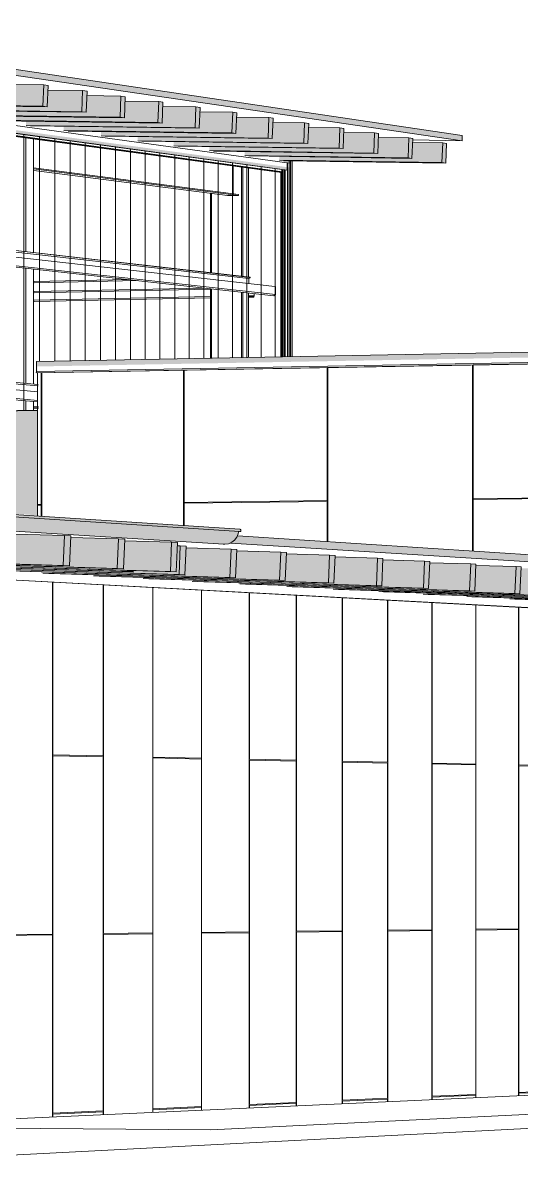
# Model space of a CAD drawing. Header units: inches. Extents: x -2804 to 58974, y -36095 to 66.
# Drawn here: x 58960.1292 to 58960.1677, y 65.9774 to 66.0655 of the extents above; entities that cross this region are included whole.
import ezdxf

# ---------------------------------------------------------------- set-up
doc = ezdxf.new("R2010")
doc.units = ezdxf.units.IN
doc.header["$MEASUREMENT"] = 0
for name, color, linetype, lineweight in [('A-CLNG', 13, 'Continuous', 13), ('A-GLAZ-CURT', 52, 'Continuous', 9), ('A-GLAZ-CWMG', 51, 'Continuous', 9), ('A-ROOF', 132, 'Continuous', 13), ('A-ROOF-OTLN', 132, 'Continuous', 9), ('A-WALL', 113, 'Continuous', 13), ('A-WALL-PATT', 111, 'Continuous', 13), ('Conc', 7, 'Continuous', 9), ('L-SITE-WALL', 31, 'Continuous', 13), ('M-EQPM', 50, 'Continuous', 9), ('S-BEAM', 12, 'Continuous', 9), ('S-COLS', 52, 'Continuous', 9)]:
    doc.layers.add(name, color=color, linetype=linetype, lineweight=lineweight)

# ---------------------------------------------------------------- blocks, each defined once
blk = doc.blocks.new('FP_67-Looking North East Copy 1')
at = {"layer": 'A-WALL-PATT', "lineweight": 9}
for p, q in [((31214.195522, 66.009285), (31214.195522, 66.022992)), ((31214.195543, 65.995063), (31214.195543, 66.022991)), ((31214.199651, 65.99511), (31214.199651, 66.022771)), ((31214.199672, 66.009195), (31214.199672, 66.022769)), ((31214.203702, 66.009108), (31214.203702, 66.022554)), ((31214.203723, 65.995157), (31214.203723, 66.022552)), ((31214.207676, 65.995202), (31214.207676, 66.022341)), ((31214.207697, 66.009022), (31214.207697, 66.02234)), ((31214.211576, 66.008938), (31214.211576, 66.022132)), ((31214.211596, 65.995248), (31214.211596, 66.022131)), ((31214.215404, 65.995291), (31214.215404, 66.021927)), ((31214.215423, 66.008855), (31214.215423, 66.021926)), ((31214.219161, 66.008774), (31214.219161, 66.021725)), ((31214.21918, 65.995335), (31214.21918, 66.021724)), ((31214.22285, 65.995377), (31214.22285, 66.021528)), ((31214.222869, 66.008694), (31214.222869, 66.021527)), ((31214.226473, 66.008616), (31214.226473, 66.021334)), ((31214.226491, 65.995419), (31214.226491, 66.021333)), ((31214.230031, 65.99546), (31214.230031, 66.021143)), ((31214.230049, 66.008538), (31214.230049, 66.021142)), ((31214.233525, 66.008463), (31214.233525, 66.020956)), ((31214.233543, 65.9955), (31214.233543, 66.020955)), ((31214.236959, 65.995539), (31214.236959, 66.020772)), ((31214.236976, 66.008388), (31214.236976, 66.020771)), ((31214.240333, 66.008316), (31214.240333, 66.020591)), ((31214.24035, 65.995578), (31214.24035, 66.02059)), ((31214.243648, 65.995616), (31214.243648, 66.020414)), ((31214.243665, 66.008244), (31214.243665, 66.020413)), ((31214.246907, 66.008174), (31214.246907, 66.020239)), ((31214.246924, 65.995654), (31214.246924, 66.020238)), ((31214.25011, 65.995691), (31214.25011, 66.020068)), ((31214.250127, 66.008104), (31214.250127, 66.020067)), ((31214.25326, 66.008036), (31214.25326, 66.019899)), ((31214.253276, 65.995727), (31214.253276, 66.019898)), ((31214.195522, 66.009285), (31214.191709, 66.009368)), ((31214.195522, 66.009211), (31214.191709, 66.009293)), ((31214.195522, 65.98084), (31214.195522, 66.009211)), ((31214.203702, 66.009108), (31214.199672, 66.009195)), ((31214.199672, 65.981026), (31214.199672, 66.009122)), ((31214.203702, 66.009036), (31214.199672, 66.009122)), ((31214.203702, 65.981205), (31214.203702, 66.009036)), ((31214.211576, 66.008938), (31214.207697, 66.009022)), ((31214.207697, 65.981384), (31214.207697, 66.00895)), ((31214.211576, 66.008867), (31214.207697, 66.00895)), ((31214.211576, 65.981557), (31214.211576, 66.008867)), ((31214.219161, 66.008774), (31214.215423, 66.008855)), ((31214.215423, 65.981729), (31214.215423, 66.008784)), ((31214.219161, 66.008704), (31214.215423, 66.008784)), ((31214.219161, 65.981895), (31214.219161, 66.008704)), ((31214.226473, 66.008616), (31214.222869, 66.008694)), ((31214.222869, 65.982061), (31214.222869, 66.008625)), ((31214.226473, 66.008547), (31214.222869, 66.008625)), ((31214.226473, 65.982222), (31214.226473, 66.008547)), ((31214.233525, 66.008463), (31214.230049, 66.008538)), ((31214.230049, 65.982381), (31214.230049, 66.00847)), ((31214.233525, 66.008396), (31214.230049, 66.00847)), ((31214.233525, 65.982537), (31214.233525, 66.008396)), ((31214.240333, 66.008316), (31214.236976, 66.008388)), ((31214.236976, 65.982691), (31214.236976, 66.008322)), ((31214.240333, 66.00825), (31214.236976, 66.008322)), ((31214.240333, 65.982841), (31214.240333, 66.00825)), ((31214.246907, 66.008174), (31214.243665, 66.008244)), ((31214.243665, 65.982989), (31214.243665, 66.008178)), ((31214.246907, 66.008109), (31214.243665, 66.008178)), ((31214.246907, 65.983134), (31214.246907, 66.008109)), ((31214.25326, 66.008036), (31214.250127, 66.008104)), ((31214.250127, 65.983278), (31214.250127, 66.00804)), ((31214.25326, 66.007972), (31214.250127, 66.00804)), ((31214.25326, 65.983418), (31214.25326, 66.007972)), ((31214.207676, 65.995202), (31214.203723, 65.995157)), ((31214.203723, 65.995085), (31214.207676, 65.995131)), ((31214.207676, 65.981311), (31214.207676, 65.995131)), ((31214.215404, 65.995291), (31214.211596, 65.995248)), ((31214.211596, 65.995177), (31214.215404, 65.995221)), ((31214.211596, 65.981487), (31214.211596, 65.995177)), ((31214.215404, 65.981657), (31214.215404, 65.995221)), ((31214.22285, 65.995377), (31214.21918, 65.995335)), ((31214.21918, 65.995265), (31214.22285, 65.995308)), ((31214.21918, 65.981827), (31214.21918, 65.995265)), ((31214.22285, 65.981991), (31214.22285, 65.995308)), ((31214.230031, 65.99546), (31214.226491, 65.995419)), ((31214.226491, 65.995351), (31214.230031, 65.995392)), ((31214.226491, 65.982154), (31214.226491, 65.995351)), ((31214.230031, 65.982313), (31214.230031, 65.995392)), ((31214.236959, 65.995539), (31214.233543, 65.9955)), ((31214.233543, 65.995433), (31214.236959, 65.995473)), ((31214.233543, 65.98247), (31214.233543, 65.995433)), ((31214.236959, 65.982623), (31214.236959, 65.995473)), ((31214.243648, 65.995616), (31214.24035, 65.995578)), ((31214.24035, 65.995512), (31214.243648, 65.995551)), ((31214.24035, 65.982775), (31214.24035, 65.995512)), ((31214.243648, 65.982923), (31214.243648, 65.995551)), ((31214.25011, 65.995691), (31214.246924, 65.995654)), ((31214.246924, 65.995589), (31214.25011, 65.995626)), ((31214.246924, 65.98307), (31214.246924, 65.995589)), ((31214.25011, 65.983213), (31214.25011, 65.995626)), ((31214.25391, 65.995734), (31214.253276, 65.995727)), ((31214.253276, 65.995663), (31214.25391, 65.995671)), ((31214.253276, 65.983355), (31214.253276, 65.995663)), ((31214.199651, 65.99511), (31214.195543, 65.995063)), ((31214.195543, 65.994989), (31214.199651, 65.995037)), ((31214.195543, 65.980767), (31214.195543, 65.994989)), ((31214.199651, 65.980952), (31214.199651, 65.995037)), ((31214.203723, 65.981134), (31214.203723, 65.995085)), ((31214.236976, 65.982691), (31214.240333, 65.982841)), ((31214.243648, 65.982727), (31214.243648, 65.982923)), ((31214.243665, 65.982989), (31214.246907, 65.983134)), ((31214.246907, 65.983069), (31214.243665, 65.982924)), ((31214.243665, 65.982728), (31214.243665, 65.982924)), ((31214.246907, 65.982875), (31214.246907, 65.983069)), ((31214.246924, 65.982875), (31214.246924, 65.98307)), ((31214.25011, 65.98302), (31214.25011, 65.983213)), ((31214.250127, 65.983278), (31214.25326, 65.983418)), ((31214.250127, 65.983213), (31214.25326, 65.983354)), ((31214.250127, 65.98302), (31214.250127, 65.983213)), ((31214.25326, 65.983162), (31214.25326, 65.983354)), ((31214.253276, 65.983163), (31214.253276, 65.983355)), ((31214.22285, 65.981784), (31214.22285, 65.981991)), ((31214.222869, 65.982061), (31214.226473, 65.982222)), ((31214.222869, 65.981992), (31214.226473, 65.982153)), ((31214.222869, 65.981785), (31214.222869, 65.981992)), ((31214.226473, 65.981948), (31214.226473, 65.982153)), ((31214.226491, 65.981949), (31214.226491, 65.982154)), ((31214.230031, 65.98211), (31214.230031, 65.982313)), ((31214.230049, 65.982381), (31214.233525, 65.982537)), ((31214.233525, 65.982469), (31214.230049, 65.982314)), ((31214.230049, 65.98211), (31214.230049, 65.982314)), ((31214.233525, 65.982268), (31214.233525, 65.982469)), ((31214.233543, 65.982269), (31214.233543, 65.98247)), ((31214.236959, 65.982424), (31214.236959, 65.982623)), ((31214.236976, 65.982624), (31214.240333, 65.982775)), ((31214.236976, 65.982424), (31214.236976, 65.982624)), ((31214.240333, 65.982577), (31214.240333, 65.982775)), ((31214.24035, 65.982577), (31214.24035, 65.982775)), ((31214.199672, 65.981026), (31214.203702, 65.981205)), ((31214.203702, 65.981133), (31214.199672, 65.980953)), ((31214.203702, 65.980916), (31214.203702, 65.981133)), ((31214.203723, 65.980917), (31214.203723, 65.981134)), ((31214.207676, 65.981096), (31214.207676, 65.981311)), ((31214.207697, 65.981384), (31214.211576, 65.981557)), ((31214.207697, 65.981312), (31214.211576, 65.981486)), ((31214.207697, 65.981097), (31214.207697, 65.981312)), ((31214.211576, 65.981273), (31214.211576, 65.981486)), ((31214.211596, 65.981274), (31214.211596, 65.981487)), ((31214.215404, 65.981447), (31214.215404, 65.981657)), ((31214.215423, 65.981729), (31214.219161, 65.981895)), ((31214.219161, 65.981826), (31214.215423, 65.981658)), ((31214.215423, 65.981448), (31214.215423, 65.981658)), ((31214.219161, 65.981617), (31214.219161, 65.981826)), ((31214.21918, 65.981618), (31214.21918, 65.981827)), ((31214.191709, 65.98067), (31214.195522, 65.98084)), ((31214.191709, 65.980596), (31214.195522, 65.980767)), ((31214.195522, 65.980545), (31214.195522, 65.980767)), ((31214.195543, 65.980546), (31214.195543, 65.980767)), ((31214.199651, 65.980733), (31214.199651, 65.980952)), ((31214.199672, 65.980734), (31214.199672, 65.980953))]:
    blk.add_line(p, q, dxfattribs=at)
blk = doc.blocks.new('FP_69-Looking North East Copy 1')
at = {"layer": 'A-WALL-PATT', "lineweight": 9}
for p, q in [((31214.205468, 66.035594), (31214.205468, 66.056876)), ((31214.206661, 66.039386), (31214.206661, 66.056715)), ((31214.207847, 66.039408), (31214.207847, 66.056554)), ((31214.209027, 66.03943), (31214.209027, 66.056394)), ((31214.210199, 66.039452), (31214.210199, 66.056235)), ((31214.211365, 66.039473), (31214.211365, 66.056076)), ((31214.212525, 66.039507), (31214.212525, 66.055919)), ((31214.213678, 66.039516), (31214.213678, 66.055763)), ((31214.214824, 66.039538), (31214.214824, 66.055607)), ((31214.215965, 66.039559), (31214.215965, 66.055453)), ((31214.217099, 66.03958), (31214.217099, 66.055299)), ((31214.218226, 66.039601), (31214.218226, 66.055146)), ((31214.219348, 66.039622), (31214.219348, 66.054994)), ((31214.220463, 66.039643), (31214.220463, 66.054842)), ((31214.221572, 66.039663), (31214.221572, 66.054692)), ((31214.222675, 66.039684), (31214.222675, 66.054542)), ((31214.223772, 66.039704), (31214.223772, 66.054393)), ((31214.224863, 66.039725), (31214.224863, 66.054245))]:
    blk.add_line(p, q, dxfattribs=at)
blk = doc.blocks.new('FP_76-Looking North East Copy 1')
at = {"layer": 'A-WALL-PATT', "lineweight": 9}
for p, q in [((31214.251406, 66.028932), (31214.251406, 66.039294)), ((31214.251465, 66.028877), (31214.251465, 66.039295)), ((31214.26285, 66.029027), (31214.26285, 66.0395)), ((31214.26291, 66.029085), (31214.26291, 66.039501)), ((31214.274415, 66.029237), (31214.274415, 66.039708)), ((31214.274475, 66.029181), (31214.274475, 66.039709)), ((31214.286103, 66.029335), (31214.286103, 66.039919)), ((31214.286164, 66.029393), (31214.286164, 66.03992)), ((31214.206798, 66.028341), (31214.206798, 66.038491)), ((31214.206855, 66.028286), (31214.206855, 66.038492)), ((31214.217778, 66.028431), (31214.217778, 66.038689)), ((31214.217835, 66.028487), (31214.217835, 66.03869)), ((31214.228872, 66.028634), (31214.228872, 66.038888)), ((31214.22893, 66.028578), (31214.22893, 66.038889)), ((31214.24008, 66.028726), (31214.24008, 66.03909)), ((31214.240139, 66.028783), (31214.240139, 66.039091)), ((31214.217835, 66.028487), (31214.228872, 66.028634)), ((31214.24008, 66.024774), (31214.24008, 66.028726)), ((31214.240139, 66.028783), (31214.251406, 66.028932)), ((31214.240139, 66.028727), (31214.251406, 66.028876)), ((31214.240139, 66.02477), (31214.240139, 66.028727)), ((31214.251406, 66.024041), (31214.251406, 66.028876)), ((31214.251465, 66.024037), (31214.251465, 66.028877)), ((31214.26285, 66.023299), (31214.26285, 66.029027)), ((31214.26291, 66.029085), (31214.274415, 66.029237)), ((31214.274415, 66.02918), (31214.26291, 66.029028)), ((31214.26291, 66.023295), (31214.26291, 66.029028)), ((31214.274415, 66.02255), (31214.274415, 66.02918)), ((31214.274475, 66.022546), (31214.274475, 66.029181)), ((31214.286103, 66.021793), (31214.286103, 66.029335)), ((31214.286164, 66.029393), (31214.288891, 66.029429)), ((31214.286164, 66.029336), (31214.288891, 66.029372)), ((31214.286164, 66.021789), (31214.286164, 66.029336)), ((31214.206501, 66.028337), (31214.206798, 66.028341)), ((31214.206501, 66.028282), (31214.206798, 66.028285)), ((31214.206798, 66.027471), (31214.206798, 66.028285)), ((31214.206855, 66.027467), (31214.206855, 66.028286)), ((31214.217778, 66.026751), (31214.217778, 66.028431)), ((31214.228872, 66.028578), (31214.217835, 66.028432)), ((31214.217835, 66.026747), (31214.217835, 66.028432)), ((31214.228872, 66.0255), (31214.228872, 66.028578)), ((31214.22893, 66.025497), (31214.22893, 66.028578))]:
    blk.add_line(p, q, dxfattribs=at)

msp = doc.modelspace()

# ---------------------------------------------------------------- hatches: boundary and pattern name
at = {"layer": 'A-GLAZ-CWMG', "lineweight": 5}
for points in [[(58960.149646, 66.05412), (58960.149646, 66.054356), (58959.780062, 66.104711), (58959.780062, 66.105358), (58959.778298, 66.1056), (58959.778298, 66.104495), (58960.149216, 66.054178)], [(58960.14969, 66.039743), (58960.149846, 66.039746), (58960.149845, 66.054665), (58960.149795, 66.054651), (58960.149793, 66.054336), (58960.14969, 66.054335), (58960.14969, 66.039944)], [(58960.149846, 66.039746), (58960.149894, 66.039746), (58960.149894, 66.054844), (58960.149795, 66.054846), (58960.149801, 66.054671), (58960.149846, 66.054651), (58960.149846, 66.039944)], [(58960.149894, 66.039746), (58960.149994, 66.039748), (58960.149994, 66.054843), (58960.149894, 66.054844), (58960.149894, 66.039944)], [(58960.149664, 66.039742), (58960.14969, 66.039743), (58960.149664, 66.039944)], [(58960.149994, 66.039748), (58960.150011, 66.039749), (58960.149994, 66.039944)]]:
    msp.add_hatch(color=256, dxfattribs=at).paths.add_polyline_path(points, flags=0)
at = {"layer": 'A-ROOF', "lineweight": 5}
for points in [[(58960.163152, 66.0564), (58960.163152, 66.056807), (58959.798599, 66.110535), (58959.798599, 66.109744), (58960.149759, 66.05836)], [(58960.242065, 66.019274), (58960.242065, 66.019719), (58960.145834, 66.02591), (58960.145782, 66.025798), (58960.145613, 66.025586), (58960.145395, 66.025421), (58960.145251, 66.025362), (58960.241806, 66.019291)]]:
    msp.add_hatch(color=256, dxfattribs=at).paths.add_polyline_path(points, flags=0)
at = {"layer": 'A-ROOF-OTLN', "lineweight": 5}
for points in [[(58960.144822, 66.025272), (58960.145218, 66.02536), (58960.145366, 66.025423), (58960.145586, 66.025591), (58960.145803, 66.025919), (58960.145875, 66.026141), (58960.145864, 66.026261), (58960.116114, 66.028228), (58960.116133, 66.028282), (58960.115958, 66.028263), (58960.115913, 66.027977), (58960.115809, 66.027727), (58960.115545, 66.027428), (58960.115371, 66.0273), (58960.114992, 66.027175), (58960.114858, 66.027148), (58960.144546, 66.025289)], [(58960.145986, 66.026245), (58960.146049, 66.026279), (58960.14607, 66.026344), (58960.146039, 66.026406), (58960.145954, 66.026429), (58960.116115, 66.028362), (58960.116141, 66.028294), (58960.116109, 66.028223), (58960.116125, 66.0282), (58960.145962, 66.026246)]]:
    msp.add_hatch(color=256, dxfattribs=at).paths.add_polyline_path(points, flags=0)
at = {"layer": 'A-WALL', "lineweight": 5}
h = msp.add_hatch(color=256, dxfattribs=at)
h.paths.add_polyline_path([(58960.130263, 66.038494), (58960.130357, 66.038496), (58960.130357, 66.038603), (58960.130294, 66.038602)], flags=0)
h.paths.add_polyline_path([(58960.212747, 66.039979), (58960.213523, 66.039993), (58960.213416, 66.040103), (58960.212748, 66.040091)], flags=0)
msp.add_hatch(color=256, dxfattribs=at).paths.add_polyline_path([(58960.130294, 66.038602), (58960.130357, 66.038603), (58960.130357, 66.038984), (58960.212748, 66.040487), (58960.212748, 66.040091), (58960.213428, 66.040103), (58960.213428, 66.04091), (58960.130294, 66.039378)], flags=0)
at = {"layer": 'M-EQPM', "lineweight": 5}
msp.add_hatch(color=256, dxfattribs=at).paths.add_polyline_path([(58960.130361, 66.027503), (58960.130361, 66.035609), (58960.122113, 66.035472), (58960.122113, 66.028049), (58960.130223, 66.027512)], flags=0)
at = {"layer": 'S-BEAM', "lineweight": 5}
for points in [[(58960.130777, 66.05906), (58960.130847, 66.060708), (58960.128143, 66.060741), (58960.128088, 66.059442), (58960.117487, 66.059581), (58960.117487, 66.059236), (58960.130632, 66.059062)], [(58960.133779, 66.058636), (58960.133848, 66.060271), (58960.131183, 66.060305), (58960.131128, 66.059013), (58960.12051, 66.059153), (58960.12051, 66.058813), (58960.131198, 66.05867)], [(58960.136738, 66.058218), (58960.136807, 66.059842), (58960.13418, 66.059875), (58960.134125, 66.058589), (58960.123545, 66.058731), (58960.123545, 66.058396), (58960.135029, 66.058241)], [(58960.139655, 66.057805), (58960.139723, 66.059418), (58960.137134, 66.059451), (58960.137079, 66.058171), (58960.126537, 66.058314), (58960.126537, 66.057985), (58960.139419, 66.057809)], [(58960.142531, 66.057399), (58960.142599, 66.059), (58960.140046, 66.059033), (58960.139991, 66.05776), (58960.129487, 66.057904), (58960.129487, 66.05758), (58960.14006, 66.057433)], [(58960.145366, 66.056998), (58960.145434, 66.058588), (58960.142917, 66.058621), (58960.142863, 66.057354), (58960.132396, 66.057499), (58960.132396, 66.05718), (58960.142931, 66.057032)], [(58960.148163, 66.056603), (58960.148205, 66.058182), (58960.145748, 66.058215), (58960.145694, 66.056953), (58960.135265, 66.0571), (58960.135265, 66.056786), (58960.139441, 66.056727)], [(58960.150921, 66.056213), (58960.150988, 66.057781), (58960.14854, 66.057814), (58960.148486, 66.056559), (58960.138095, 66.056707), (58960.138095, 66.056397), (58960.149764, 66.056229)], [(58960.153641, 66.055828), (58960.153708, 66.057385), (58960.151293, 66.057419), (58960.15124, 66.05617), (58960.140887, 66.056319), (58960.140887, 66.056014), (58960.151307, 66.055862)], [(58960.156324, 66.055449), (58960.156391, 66.056996), (58960.154009, 66.057029), (58960.153955, 66.055786), (58960.14364, 66.055936), (58960.14364, 66.055636), (58960.154022, 66.055483)], [(58960.158972, 66.055075), (58960.159038, 66.056611), (58960.156688, 66.056644), (58960.156634, 66.055407), (58960.146357, 66.055558), (58960.146357, 66.055262), (58960.149792, 66.055211)], [(58960.161583, 66.054706), (58960.161649, 66.056231), (58960.15933, 66.056265), (58960.159277, 66.055033), (58960.149038, 66.055186), (58960.149038, 66.054894), (58960.159343, 66.054739)], [(58960.132351, 66.023636), (58960.132449, 66.025942), (58960.128687, 66.02605), (58960.128593, 66.023851), (58960.105698, 66.024531), (58960.105698, 66.024429), (58960.130262, 66.023698)], [(58960.136527, 66.023399), (58960.136624, 66.025681), (58960.132938, 66.025787), (58960.132845, 66.023609), (58960.110087, 66.024287), (58960.110087, 66.024187), (58960.134655, 66.023455)], [(58960.14062, 66.023166), (58960.140717, 66.025426), (58960.137103, 66.02553), (58960.137011, 66.023373), (58960.11439, 66.024047), (58960.11439, 66.023949), (58960.139047, 66.023213)], [(58960.141296, 66.022933), (58960.14139, 66.025141), (58960.141196, 66.025147), (58960.14111, 66.023142), (58960.137779, 66.023217), (58960.137776, 66.023133), (58960.122747, 66.023582), (58960.122747, 66.023488), (58960.141207, 66.022936)], [(58960.132831, 66.023609), (58960.132929, 66.025912), (58960.132449, 66.025942), (58960.132351, 66.023636), (58960.132449, 66.02363)], [(58960.136998, 66.023372), (58960.137095, 66.025652), (58960.136624, 66.025681), (58960.136527, 66.023399), (58960.136625, 66.023393)], [(58960.141082, 66.02314), (58960.141178, 66.025397), (58960.140717, 66.025419), (58960.14062, 66.023166), (58960.140717, 66.023161)], [(58960.141746, 66.022908), (58960.141841, 66.025113), (58960.14139, 66.025141), (58960.141296, 66.022933), (58960.141391, 66.022928)], [(58960.145212, 66.022712), (58960.145305, 66.0249), (58960.141849, 66.025), (58960.141759, 66.022908), (58960.126806, 66.023356), (58960.126806, 66.023265), (58960.143469, 66.022765)], [(58960.149053, 66.022496), (58960.149146, 66.024662), (58960.145755, 66.024761), (58960.145666, 66.022688), (58960.130788, 66.023134), (58960.130788, 66.023045), (58960.148462, 66.022514)], [(58960.152822, 66.022284), (58960.152914, 66.02443), (58960.149587, 66.024527), (58960.149499, 66.022472), (58960.134741, 66.02291), (58960.134741, 66.022828), (58960.152253, 66.022301)], [(58960.15652, 66.022076), (58960.156611, 66.024201), (58960.153347, 66.024297), (58960.153259, 66.022261), (58960.138532, 66.02269), (58960.138532, 66.022618), (58960.153351, 66.022171)], [(58960.145653, 66.022688), (58960.145747, 66.024872), (58960.145305, 66.0249), (58960.145212, 66.022712), (58960.14547, 66.022698)], [(58960.149486, 66.022472), (58960.149579, 66.024636), (58960.149146, 66.024662), (58960.149053, 66.022496), (58960.149146, 66.022491)], [(58960.153247, 66.02226), (58960.153339, 66.024404), (58960.152914, 66.02443), (58960.152822, 66.022284), (58960.152914, 66.022279)], [(58960.156937, 66.022052), (58960.157029, 66.024176), (58960.156611, 66.024201), (58960.15652, 66.022076), (58960.156646, 66.022069)], [(58960.137304, 66.023158), (58960.137308, 66.023254), (58960.118609, 66.023812), (58960.118609, 66.023717), (58960.136982, 66.023167)], [(58960.16015, 66.021871), (58960.160241, 66.023977), (58960.157036, 66.024071), (58960.156949, 66.022053), (58960.142297, 66.022474), (58960.142297, 66.02241), (58960.157041, 66.021965)], [(58960.163713, 66.021671), (58960.163803, 66.023757), (58960.160658, 66.023849), (58960.160571, 66.021849), (58960.145993, 66.022262), (58960.146009, 66.022206), (58960.163178, 66.021687)], [(58960.167211, 66.021474), (58960.167301, 66.023542), (58960.164213, 66.023632), (58960.164127, 66.021649), (58960.149623, 66.022078), (58960.149623, 66.022006), (58960.165443, 66.021527)], [(58960.170647, 66.02128), (58960.170736, 66.023329), (58960.167703, 66.023418), (58960.167618, 66.021452), (58960.153188, 66.021873), (58960.153188, 66.021809), (58960.169835, 66.021305)], [(58960.160559, 66.021848), (58960.16065, 66.023952), (58960.160241, 66.023977), (58960.16015, 66.021871), (58960.160241, 66.021866)], [(58960.164115, 66.021648), (58960.164205, 66.023733), (58960.163803, 66.023757), (58960.163713, 66.021671), (58960.163803, 66.021666)], [(58960.167606, 66.021452), (58960.167695, 66.023517), (58960.167301, 66.023542), (58960.167211, 66.021474), (58960.167301, 66.021469)], [(58960.137763, 66.023132), (58960.137763, 66.023241), (58960.137308, 66.023254), (58960.137304, 66.023158), (58960.137599, 66.023141)], [(58960.174021, 66.02109), (58960.174109, 66.023121), (58960.171131, 66.023209), (58960.171046, 66.021259), (58960.156712, 66.021689), (58960.156712, 66.021616), (58960.171135, 66.021178)], [(58960.177335, 66.020904), (58960.177423, 66.022917), (58960.174497, 66.023003), (58960.174413, 66.021069), (58960.16013, 66.021476), (58960.16013, 66.021427), (58960.174501, 66.02099)], [(58960.180591, 66.02072), (58960.180678, 66.022716), (58960.177804, 66.0228), (58960.177715, 66.020883), (58960.163511, 66.021315), (58960.163511, 66.02124), (58960.180168, 66.020733)], [(58960.183791, 66.02054), (58960.183877, 66.022518), (58960.181053, 66.022602), (58960.18097, 66.0207), (58960.166833, 66.02113), (58960.166833, 66.021057), (58960.183023, 66.020564)]]:
    msp.add_hatch(color=256, dxfattribs=at).paths.add_polyline_path(points, flags=0)
at = {"layer": 'S-BEAM'}
for points in [[(58960.131121, 66.059012), (58960.131191, 66.060658), (58960.130847, 66.060708), (58960.130777, 66.05906), (58960.130847, 66.05905)], [(58960.134118, 66.058588), (58960.134188, 66.060222), (58960.133848, 66.060271), (58960.133779, 66.058636), (58960.133848, 66.058626)], [(58960.137072, 66.05817), (58960.137141, 66.059793), (58960.136807, 66.059842), (58960.136738, 66.058218), (58960.136807, 66.058208)], [(58960.139984, 66.057759), (58960.140053, 66.05937), (58960.139723, 66.059418), (58960.139655, 66.057805), (58960.139724, 66.057796)], [(58960.142856, 66.057353), (58960.142924, 66.058953), (58960.142599, 66.059), (58960.142531, 66.057399), (58960.142599, 66.057389)], [(58960.145687, 66.056953), (58960.145755, 66.058541), (58960.145434, 66.058588), (58960.145366, 66.056998), (58960.145435, 66.056988)], [(58960.148479, 66.056558), (58960.148547, 66.058135), (58960.148231, 66.058181), (58960.148163, 66.056603), (58960.148231, 66.056593)], [(58960.151233, 66.056169), (58960.1513, 66.057735), (58960.150988, 66.057781), (58960.150921, 66.056213), (58960.150988, 66.056203)], [(58960.153949, 66.055785), (58960.154016, 66.057341), (58960.153708, 66.057385), (58960.153641, 66.055828), (58960.153708, 66.055819)], [(58960.156628, 66.055406), (58960.156694, 66.056951), (58960.156391, 66.056996), (58960.156324, 66.055449), (58960.156391, 66.05544)], [(58960.159271, 66.055032), (58960.159337, 66.056567), (58960.159038, 66.056611), (58960.158972, 66.055075), (58960.159038, 66.055065)], [(58960.161879, 66.054664), (58960.161944, 66.056189), (58960.161649, 66.056231), (58960.161583, 66.054706), (58960.161649, 66.054696)]]:
    msp.add_hatch(color=256, dxfattribs=at).paths.add_polyline_path(points, flags=0)

# ---------------------------------------------------------------- linework, layer by layer
at = {"layer": 'A-CLNG'}
for p, q in [((58960.149795, 66.054672), (58960.149795, 66.054846)), ((58960.178183, 66.019857), (58960.115567, 66.023214))]:
    msp.add_line(p, q, dxfattribs=at)
at = {"layer": 'A-GLAZ-CWMG'}
for p, q in [((58960.149646, 66.054692), (58959.778298, 66.1056)), ((58960.14962, 66.054119), (58959.778256, 66.104493)), ((58960.149646, 66.05412), (58959.778298, 66.104495)), ((58960.149278, 66.054002), (58959.778137, 66.104193)), ((58960.149278, 66.053951), (58959.778137, 66.104096)), ((58960.149204, 66.053949), (58959.778137, 66.104073)), ((58960.149217, 66.054178), (58960.149217, 66.05401)), ((58960.149278, 66.039735), (58960.149278, 66.05417)), ((58960.149292, 66.039735), (58960.149292, 66.054168)), ((58960.149413, 66.039738), (58960.149413, 66.054152)), ((58960.149646, 66.054692), (58960.149646, 66.05412)), ((58960.149664, 66.054685), (58960.14969, 66.054686)), ((58960.149664, 66.039742), (58960.149664, 66.054685)), ((58960.14969, 66.054686), (58960.149846, 66.054665)), ((58960.14969, 66.039743), (58960.14969, 66.054686)), ((58960.149846, 66.039746), (58960.149846, 66.054665)), ((58960.149894, 66.039746), (58960.149894, 66.054844)), ((58960.150011, 66.054843), (58960.150011, 66.039749)), ((58960.149142, 66.053958), (58960.149142, 66.039733)), ((58960.149204, 66.039734), (58960.149204, 66.053961)), ((58960.149278, 66.053951), (58960.149204, 66.053949)), ((58960.149278, 66.054002), (58960.149278, 66.053951)), ((58960.149646, 66.05412), (58960.14962, 66.054119))]:
    msp.add_line(p, q, dxfattribs=at)
at = {"layer": 'A-ROOF'}
for p, q in [((58959.798599, 66.110535), (58960.163152, 66.056807)), ((58960.163152, 66.0564), (58959.798599, 66.109744)), ((58960.163152, 66.0564), (58960.163152, 66.056807)), ((58960.159341, 66.056455), (58960.163152, 66.0564)), ((58960.242065, 66.019274), (58960.145251, 66.025362)), ((58960.145834, 66.02591), (58960.242065, 66.019719))]:
    msp.add_line(p, q, dxfattribs=at)
at = {"layer": 'A-ROOF-OTLN'}
for p, q in [((58960.145968, 66.026245), (58960.116033, 66.028196)), ((58960.116049, 66.028393), (58960.145983, 66.026428)), ((58960.144737, 66.025274), (58960.114729, 66.027152))]:
    msp.add_line(p, q, dxfattribs=at)
for points in [[(58960.145894, 66.026218, 0), (58960.145864, 66.026063, 0), (58960.145756, 66.025809, 0), (58960.145585, 66.025589, 0), (58960.145361, 66.025419, 0), (58960.145101, 66.025311, 0), (58960.144822, 66.025272, 0), (58960.144703, 66.025277, 0)], [(58960.145973, 66.026428, 0), (58960.145997, 66.026426, 0), (58960.146019, 66.026419, 0), (58960.146039, 66.026406, 0), (58960.146055, 66.026388, 0), (58960.146065, 66.026367, 0), (58960.14607, 66.026344, 0), (58960.146069, 66.026321, 0), (58960.146061, 66.026298, 0), (58960.146049, 66.026279, 0), (58960.146031, 66.026262, 0), (58960.14601, 66.026251, 0), (58960.145986, 66.026245, 0), (58960.145962, 66.026246, 0)]]:
    msp.add_polyline3d(points, dxfattribs=at)
at = {"layer": 'A-WALL'}
for p, q in [((58960.149474, 66.054143), (58960.149474, 66.039739)), ((58960.130294, 66.039378), (58960.213428, 66.04091)), ((58960.213428, 66.040103), (58960.130294, 66.038602)), ((58960.130263, 66.038494), (58960.213523, 66.039993)), ((58960.130265, 66.038484), (58960.213515, 66.039983)), ((58960.130294, 66.038602), (58960.130294, 66.039378)), ((58960.130263, 66.038494), (58960.130294, 66.038602)), ((58960.130265, 66.038484), (58960.130263, 66.038494))]:
    msp.add_line(p, q, dxfattribs=at)
at = {"layer": 'Conc'}
for p, q in [((58960.270904, 65.985556), (58960.113676, 65.977378)), ((58960.14375, 65.980091), (58960.25045, 65.985338)), ((58960.14375, 65.980091), (58960.115586, 65.980352))]:
    msp.add_line(p, q, dxfattribs=at)
at = {"layer": 'L-SITE-WALL'}
for p, q in [((58960.130358, 66.038485), (58960.130358, 66.027491)), ((58960.177767, 66.019864), (58960.115565, 66.023196))]:
    msp.add_line(p, q, dxfattribs=at)
at = {"layer": 'L-SITE-WALL', "color": 250}
msp.add_line((58960.177817, 65.983192), (58960.115565, 65.98037), dxfattribs=at)
at = {"layer": 'M-EQPM', "lineweight": 30}
msp.add_line((58960.122113, 66.035472), (58960.130361, 66.035609), dxfattribs=at)
at = {"layer": 'S-BEAM'}
for p, q in [((58960.146772, 66.04587), (58959.937227, 66.06979)), ((58960.146786, 66.045853), (58959.937227, 66.069768)), ((58960.146675, 66.04576), (58959.937227, 66.069607)), ((58959.937223, 66.069031), (58960.148695, 66.045154)), ((58959.937223, 66.068074), (58960.148729, 66.044523)), ((58960.14861, 66.044424), (58959.937223, 66.067901)), ((58960.128143, 66.060741), (58960.130847, 66.060708)), ((58960.130847, 66.060708), (58960.130777, 66.05906)), ((58960.131191, 66.060658), (58960.130847, 66.060708)), ((58960.131121, 66.059012), (58960.131191, 66.060658)), ((58960.131183, 66.060305), (58960.133848, 66.060271)), ((58960.133848, 66.060271), (58960.133779, 66.058636)), ((58960.134188, 66.060222), (58960.133848, 66.060271)), ((58960.134118, 66.058588), (58960.134188, 66.060222)), ((58960.13418, 66.059875), (58960.136807, 66.059842)), ((58960.136807, 66.059842), (58960.136738, 66.058218)), ((58960.137141, 66.059793), (58960.136807, 66.059842)), ((58960.137072, 66.05817), (58960.137141, 66.059793)), ((58960.137134, 66.059451), (58960.139723, 66.059418)), ((58960.117441, 66.059236), (58960.130777, 66.05906)), ((58960.117795, 66.059188), (58960.131121, 66.059012)), ((58960.12052, 66.058813), (58960.133779, 66.058636)), ((58960.120868, 66.058765), (58960.134118, 66.058588)), ((58960.130777, 66.05906), (58960.131121, 66.059012)), ((58960.133779, 66.058636), (58960.134118, 66.058588)), ((58960.139723, 66.059418), (58960.139655, 66.057805)), ((58960.140053, 66.05937), (58960.139723, 66.059418)), ((58960.139984, 66.057759), (58960.140053, 66.05937)), ((58960.140046, 66.059033), (58960.142599, 66.059)), ((58960.142599, 66.059), (58960.142531, 66.057399)), ((58960.142924, 66.058953), (58960.142599, 66.059)), ((58960.142856, 66.057353), (58960.142924, 66.058953)), ((58960.142917, 66.058621), (58960.145434, 66.058588)), ((58960.145434, 66.058588), (58960.145366, 66.056998)), ((58960.145755, 66.058541), (58960.145434, 66.058588)), ((58960.123555, 66.058396), (58960.136738, 66.058218)), ((58960.123898, 66.058349), (58960.137072, 66.05817)), ((58960.126547, 66.057985), (58960.139655, 66.057805)), ((58960.126885, 66.057939), (58960.139984, 66.057759)), ((58960.136738, 66.058218), (58960.137072, 66.05817)), ((58960.139655, 66.057805), (58960.139984, 66.057759)), ((58960.145687, 66.056953), (58960.145755, 66.058541)), ((58960.145748, 66.058215), (58960.148231, 66.058181)), ((58960.148231, 66.058181), (58960.148163, 66.056603)), ((58960.148547, 66.058135), (58960.148231, 66.058181)), ((58960.148479, 66.056558), (58960.148547, 66.058135)), ((58960.14854, 66.057814), (58960.150988, 66.057781)), ((58960.150988, 66.057781), (58960.150921, 66.056213)), ((58960.1513, 66.057735), (58960.150988, 66.057781)), ((58960.151233, 66.056169), (58960.1513, 66.057735)), ((58960.129497, 66.05758), (58960.142531, 66.057399)), ((58960.129831, 66.057534), (58960.142856, 66.057353)), ((58960.132406, 66.05718), (58960.145366, 66.056998)), ((58960.132735, 66.057135), (58960.145687, 66.056953)), ((58960.142531, 66.057399), (58960.142856, 66.057353)), ((58960.145366, 66.056998), (58960.145687, 66.056953)), ((58960.151293, 66.057419), (58960.153708, 66.057385)), ((58960.153708, 66.057385), (58960.153641, 66.055828)), ((58960.154016, 66.057341), (58960.153708, 66.057385)), ((58960.153949, 66.055785), (58960.154016, 66.057341)), ((58960.154009, 66.057029), (58960.156391, 66.056996)), ((58960.156391, 66.056996), (58960.156324, 66.055449)), ((58960.156694, 66.056951), (58960.156391, 66.056996)), ((58960.156628, 66.055406), (58960.156694, 66.056951)), ((58960.129466, 66.047846), (58960.129466, 66.056617)), ((58960.130068, 66.047777), (58960.130068, 66.056536)), ((58960.135275, 66.056786), (58960.148163, 66.056603)), ((58960.1356, 66.056741), (58960.148479, 66.056558)), ((58960.138105, 66.056397), (58960.150921, 66.056213)), ((58960.138425, 66.056353), (58960.151233, 66.056169)), ((58960.140896, 66.056014), (58960.153641, 66.055828)), ((58960.141212, 66.05597), (58960.153949, 66.055785)), ((58960.148163, 66.056603), (58960.148479, 66.056558)), ((58960.150921, 66.056213), (58960.151233, 66.056169)), ((58960.156688, 66.056644), (58960.159038, 66.056611)), ((58960.159038, 66.056611), (58960.158972, 66.055075)), ((58960.159337, 66.056567), (58960.159038, 66.056611)), ((58960.159271, 66.055032), (58960.159337, 66.056567)), ((58960.15933, 66.056265), (58960.161649, 66.056231)), ((58960.161649, 66.056231), (58960.161583, 66.054706)), ((58960.161944, 66.056189), (58960.161649, 66.056231)), ((58960.161879, 66.054664), (58960.161944, 66.056189)), ((58960.14365, 66.055635), (58960.156324, 66.055449)), ((58960.143962, 66.055593), (58960.156628, 66.055406)), ((58960.146367, 66.055262), (58960.158972, 66.055075)), ((58960.146674, 66.05522), (58960.159271, 66.055032)), ((58960.153641, 66.055828), (58960.153949, 66.055785)), ((58960.156324, 66.055449), (58960.156628, 66.055406)), ((58960.158972, 66.055075), (58960.159271, 66.055032)), ((58960.130407, 66.037604), (58959.937227, 66.054975)), ((58960.130407, 66.037588), (58959.937227, 66.054952)), ((58960.130408, 66.037482), (58959.937227, 66.054796)), ((58960.130068, 66.054304), (58960.14587, 66.052254)), ((58960.130068, 66.054231), (58960.14587, 66.052183)), ((58960.145478, 66.054455), (58960.145478, 66.05235)), ((58960.149047, 66.054894), (58960.161583, 66.054706)), ((58960.14935, 66.054852), (58960.161879, 66.054664)), ((58960.161583, 66.054706), (58960.161879, 66.054664)), ((58959.937223, 66.054132), (58960.130402, 66.037027)), ((58960.130071, 66.054098), (58960.145037, 66.052163)), ((58959.937223, 66.053173), (58960.130402, 66.036371)), ((58960.130402, 66.036257), (58959.937223, 66.053005)), ((58960.14587, 66.052183), (58960.145037, 66.052163)), ((58960.14587, 66.052254), (58960.14587, 66.052183)), ((58960.129466, 66.037689), (58960.129466, 66.046551)), ((58960.130068, 66.037635), (58960.130068, 66.046484)), ((58960.130109, 66.045526), (58960.137353, 66.04568)), ((58960.130109, 66.045433), (58960.13805, 66.045602)), ((58960.146786, 66.045853), (58960.146675, 66.04576)), ((58960.146675, 66.04576), (58960.146675, 66.045382)), ((58960.146772, 66.04587), (58960.146786, 66.045853)), ((58960.130109, 66.044757), (58960.143169, 66.045031)), ((58960.13011, 66.04467), (58960.143722, 66.044955)), ((58960.147089, 66.044594), (58960.147089, 66.044443)), ((58960.148729, 66.044523), (58960.14861, 66.044424)), ((58960.148729, 66.045117), (58960.148729, 66.044523)), ((58960.13011, 66.044092), (58960.143722, 66.044373)), ((58960.13011, 66.044006), (58960.143722, 66.044287)), ((58960.13011, 66.043989), (58960.143722, 66.044269)), ((58960.146654, 66.044434), (58960.147089, 66.044443)), ((58960.146654, 66.044347), (58960.14706, 66.044355)), ((58960.146654, 66.044329), (58960.147063, 66.044338)), ((58960.147089, 66.044443), (58960.14706, 66.044355)), ((58960.14706, 66.044355), (58960.147063, 66.044338)), ((58960.147063, 66.044338), (58960.147095, 66.044432)), ((58960.129466, 66.035597), (58960.129466, 66.036339)), ((58960.130068, 66.035607), (58960.130068, 66.036287)), ((58960.130109, 66.035862), (58960.130448, 66.035867)), ((58960.130109, 66.035768), (58960.130448, 66.035774)), ((58960.128687, 66.02605), (58960.132449, 66.025942)), ((58960.132449, 66.025942), (58960.132351, 66.023636)), ((58960.132929, 66.025912), (58960.132449, 66.025942)), ((58960.132831, 66.023609), (58960.132929, 66.025912)), ((58960.132938, 66.025787), (58960.136624, 66.025681)), ((58960.136624, 66.025681), (58960.136527, 66.023399)), ((58960.137095, 66.025652), (58960.136624, 66.025681)), ((58960.136998, 66.023372), (58960.137095, 66.025652)), ((58960.137103, 66.02553), (58960.140717, 66.025426)), ((58960.140717, 66.025426), (58960.14062, 66.023166)), ((58960.141178, 66.025397), (58960.140717, 66.025426)), ((58960.141082, 66.02314), (58960.141178, 66.025397)), ((58960.141196, 66.025147), (58960.14139, 66.025141)), ((58960.14139, 66.025141), (58960.141296, 66.022933)), ((58960.141841, 66.025113), (58960.14139, 66.025141)), ((58960.141746, 66.022908), (58960.141841, 66.025113)), ((58960.132351, 66.023636), (58960.105698, 66.024429)), ((58960.132831, 66.023609), (58960.106203, 66.024401)), ((58960.141849, 66.025), (58960.145305, 66.0249)), ((58960.145305, 66.0249), (58960.145212, 66.022712)), ((58960.145747, 66.024872), (58960.145305, 66.0249)), ((58960.145653, 66.022688), (58960.145747, 66.024872)), ((58960.145755, 66.024761), (58960.149146, 66.024662)), ((58960.149146, 66.024662), (58960.149053, 66.022496)), ((58960.149579, 66.024636), (58960.149146, 66.024662)), ((58960.149486, 66.022472), (58960.149579, 66.024636)), ((58960.149587, 66.024527), (58960.152914, 66.02443)), ((58960.152914, 66.02443), (58960.152822, 66.022284)), ((58960.153339, 66.024404), (58960.152914, 66.02443)), ((58960.153247, 66.02226), (58960.153339, 66.024404)), ((58960.153347, 66.024297), (58960.156611, 66.024201)), ((58960.156611, 66.024201), (58960.15652, 66.022076)), ((58960.157029, 66.024176), (58960.156611, 66.024201)), ((58960.136527, 66.023399), (58960.110087, 66.024187)), ((58960.136998, 66.023372), (58960.110582, 66.024159)), ((58960.14062, 66.023166), (58960.11439, 66.023949)), ((58960.141082, 66.02314), (58960.114875, 66.023923)), ((58960.137304, 66.023158), (58960.118609, 66.023717)), ((58960.137763, 66.023132), (58960.119085, 66.02369)), ((58960.141296, 66.022933), (58960.122747, 66.023488)), ((58960.141746, 66.022908), (58960.123213, 66.023463)), ((58960.132351, 66.023636), (58960.132831, 66.023609)), ((58960.136527, 66.023399), (58960.136998, 66.023372)), ((58960.156937, 66.022052), (58960.157029, 66.024176)), ((58960.157036, 66.024071), (58960.160241, 66.023977)), ((58960.160241, 66.023977), (58960.16015, 66.021871)), ((58960.16065, 66.023952), (58960.160241, 66.023977)), ((58960.160559, 66.021848), (58960.16065, 66.023952)), ((58960.160658, 66.023849), (58960.163803, 66.023757)), ((58960.163803, 66.023757), (58960.163713, 66.021671)), ((58960.164205, 66.023733), (58960.163803, 66.023757)), ((58960.164115, 66.021648), (58960.164205, 66.023733)), ((58960.164213, 66.023632), (58960.167301, 66.023542)), ((58960.167301, 66.023542), (58960.167211, 66.021474)), ((58960.167695, 66.023517), (58960.167301, 66.023542)), ((58960.167606, 66.021452), (58960.167695, 66.023517)), ((58960.145212, 66.022712), (58960.126806, 66.023265)), ((58960.145653, 66.022688), (58960.127264, 66.023239)), ((58960.149053, 66.022496), (58960.130788, 66.023045)), ((58960.149486, 66.022472), (58960.131237, 66.02302)), ((58960.152822, 66.022284), (58960.134696, 66.022829)), ((58960.153247, 66.02226), (58960.135137, 66.022805)), ((58960.137308, 66.023254), (58960.137304, 66.023158)), ((58960.137304, 66.023158), (58960.137763, 66.023132)), ((58960.137763, 66.023132), (58960.137767, 66.02324)), ((58960.15652, 66.022076), (58960.138532, 66.022618)), ((58960.156937, 66.022052), (58960.138964, 66.022594)), ((58960.14062, 66.023166), (58960.141082, 66.02314)), ((58960.141296, 66.022933), (58960.141746, 66.022908)), ((58960.145212, 66.022712), (58960.145653, 66.022688)), ((58960.149053, 66.022496), (58960.149486, 66.022472)), ((58960.16015, 66.021871), (58960.142297, 66.02241)), ((58960.160559, 66.021848), (58960.142722, 66.022387)), ((58960.163713, 66.021671), (58960.145993, 66.022206)), ((58960.164115, 66.021648), (58960.14641, 66.022183)), ((58960.167211, 66.021474), (58960.149623, 66.022006)), ((58960.167606, 66.021452), (58960.150033, 66.021983)), ((58960.152822, 66.022284), (58960.153247, 66.02226)), ((58960.170647, 66.02128), (58960.153188, 66.021809)), ((58960.171035, 66.021258), (58960.153591, 66.021787)), ((58960.15652, 66.022076), (58960.156937, 66.022052)), ((58960.174021, 66.02109), (58960.156712, 66.021616)), ((58960.174402, 66.021069), (58960.157085, 66.021594)), ((58960.16015, 66.021871), (58960.160559, 66.021848)), ((58960.163713, 66.021671), (58960.164115, 66.021648)), ((58960.177335, 66.020904), (58960.16013, 66.021427)), ((58960.177709, 66.020883), (58960.160519, 66.021405)), ((58960.180591, 66.02072), (58960.163511, 66.02124)), ((58960.180959, 66.0207), (58960.163893, 66.021219)), ((58960.183791, 66.02054), (58960.166833, 66.021057)), ((58960.184152, 66.02052), (58960.167208, 66.021036)), ((58960.167211, 66.021474), (58960.167606, 66.021452))]:
    msp.add_line(p, q, dxfattribs=at)
for points in [[(58960.145478, 66.05235, 0), (58960.145481, 66.052323, 0), (58960.145492, 66.052298, 0)], [(58960.14869, 66.045154, 0), (58960.148718, 66.045143, 0), (58960.148729, 66.045117, 0)]]:
    msp.add_polyline3d(points, dxfattribs=at)
at = {"layer": 'S-COLS'}
for p, q in [((58960.146119, 66.045945), (58960.146119, 66.054368)), ((58960.146209, 66.054356), (58960.146209, 66.045934)), ((58960.146652, 66.054296), (58960.146652, 66.045884)), ((58960.14372, 66.052334), (58960.14372, 66.04622)), ((58960.143809, 66.052323), (58960.143809, 66.04621)), ((58960.14372, 66.044969), (58960.14372, 66.039632)), ((58960.143809, 66.044959), (58960.143809, 66.039634)), ((58960.146119, 66.039677), (58960.146119, 66.044701)), ((58960.146209, 66.044691), (58960.146209, 66.039678)), ((58960.146652, 66.044642), (58960.146652, 66.039687))]:
    msp.add_line(p, q, dxfattribs=at)

# ---------------------------------------------------------------- block references
at = {"layer": 'A-GLAZ-CURT'}
msp.add_blockref('FP_69-Looking North East Copy 1', (27745.923856, 0), dxfattribs=at)
at = {"layer": 'L-SITE-WALL', "lineweight": 9}
for name in ['FP_76-Looking North East Copy 1', 'FP_67-Looking North East Copy 1']:
    msp.add_blockref(name, (27745.923856, 0), dxfattribs=at)

doc.saveas('drawing.dxf')
